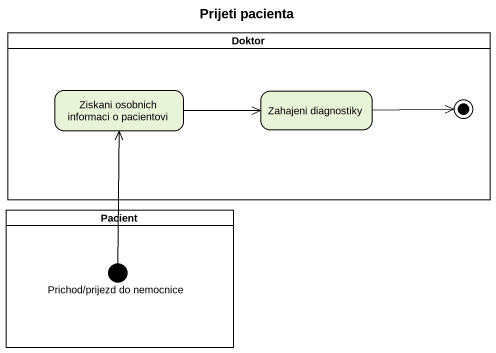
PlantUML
@startuml
title Prijeti pacienta
hide empty description
state Doktor <<partition>> {
  state "Ziskani osobnich informaci o pacientovi" as Ziskani_osobnich_informaci
  state "Zahajeni diagnostiky" as Zahajeni_diagnostiky
  Zahajeni_diagnostiky -right-> [*]
}
state Pacient <<partition>> {
  state "Prichod/prijezd do nemocnice" as Prichod_prijezd_do_nemocnice <<start>>
}
Ziskani_osobnich_informaci -right-> Zahajeni_diagnostiky
Prichod_prijezd_do_nemocnice -up-> Ziskani_osobnich_informaci
@enduml
